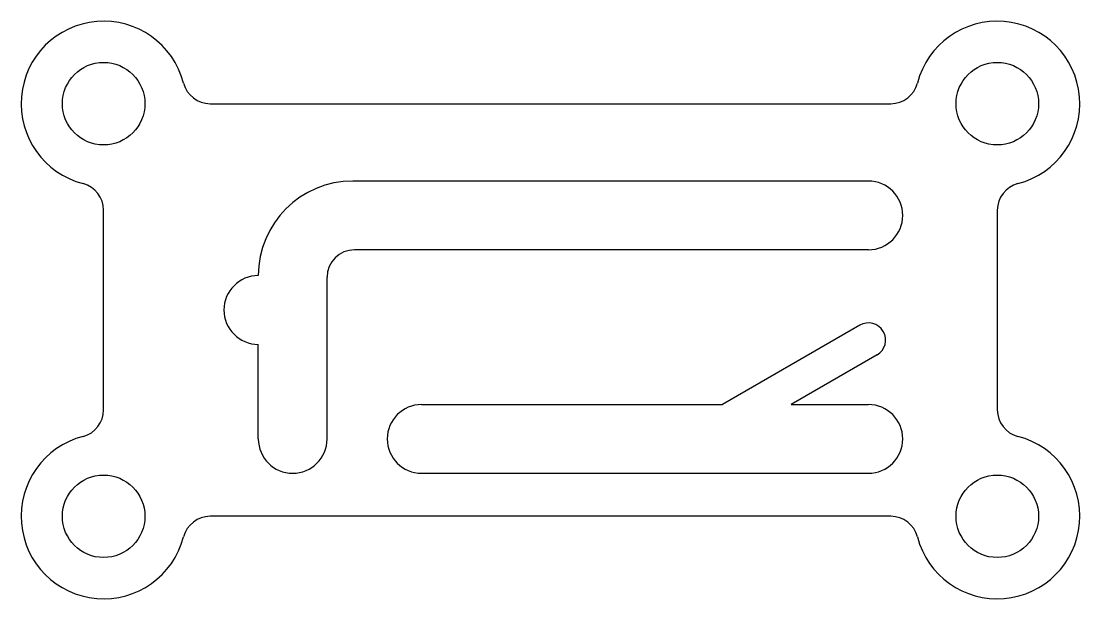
# Model space of a CAD drawing. Header units: millimetres. Extents: x 764 to 888, y 1450 to 1517.
import ezdxf

# ---------------------------------------------------------------- set-up
doc = ezdxf.new("R2010")
doc.units = ezdxf.units.MM

msp = doc.modelspace()

# ---------------------------------------------------------------- linework, layer by layer
for p, q in [((786.4, 1507.6), (865.61, 1507.6)), ((863, 1498.6), (803, 1498.6)), ((774, 1471.99), (774, 1495.2)), ((878, 1495.2), (878, 1471.99)), ((863, 1490.6), (803.2, 1490.6)), ((792, 1487.6), (792, 1487.6)), ((800, 1468.6), (800, 1487.4)), ((862, 1481.83), (846.01, 1472.6)), ((792, 1468.6), (792, 1479.6)), ((864, 1478.37), (854.01, 1472.6)), ((811, 1472.6), (846.01, 1472.6)), ((854.01, 1472.6), (863, 1472.6)), ((811, 1464.6), (863, 1464.6)), ((865.61, 1459.6), (786.4, 1459.6))]:
    msp.add_line(p, q)
for centre in [(774, 1507.6), (878, 1507.6), (774, 1459.6), (878, 1459.6)]:
    msp.add_circle(centre, 4.8)
for centre, radius, start, end in [((774, 1507.6), 9.6, 14.4775, 255.5225), ((878, 1507.6), 9.6, 284.4775, 165.5225), ((786.4, 1510.8), 3.2, 194.4775, 270), ((865.61, 1510.8), 3.2, 270, 345.5225), ((770.8, 1495.2), 3.2, 360, 75.5225), ((803, 1487.6), 11, 90, 180), ((863, 1494.6), 4, 270, 90), ((881.2, 1495.2), 3.2, 104.4775, 180), ((803.2, 1487.4), 3.2, 90, 180), ((792, 1483.6), 4, 90, 270), ((863, 1480.1), 2, 300, 120), ((811, 1468.6), 4, 90, 270), ((863, 1468.6), 4, 270, 90), ((770.8, 1471.99), 3.2, 284.4775, 0), ((881.2, 1471.99), 3.2, 180, 255.5225), ((774, 1459.6), 9.6, 104.4775, 345.5225), ((796, 1468.6), 4, 180, 0), ((878, 1459.6), 9.6, 194.4775, 75.5225), ((786.4, 1456.4), 3.2, 90, 165.5225), ((865.61, 1456.4), 3.2, 14.4775, 90)]:
    msp.add_arc(centre, radius, start, end)

doc.saveas('drawing.dxf')
